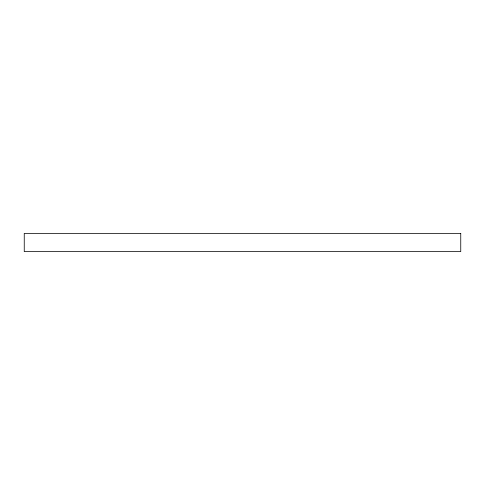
<?xml version="1.0" encoding="UTF-8"?>
<svg xmlns="http://www.w3.org/2000/svg" width="485" height="485" viewBox="0 0 485 485"><rect width="100%" height="100%" fill="white"/><g stroke="black" fill="none" stroke-linecap="round" stroke-linejoin="round"><path stroke-width="0.73" d="M460.75 233.406L24.25 233.406L24.25 251.594L460.75 251.594L460.75 233.406"/></g></svg>
